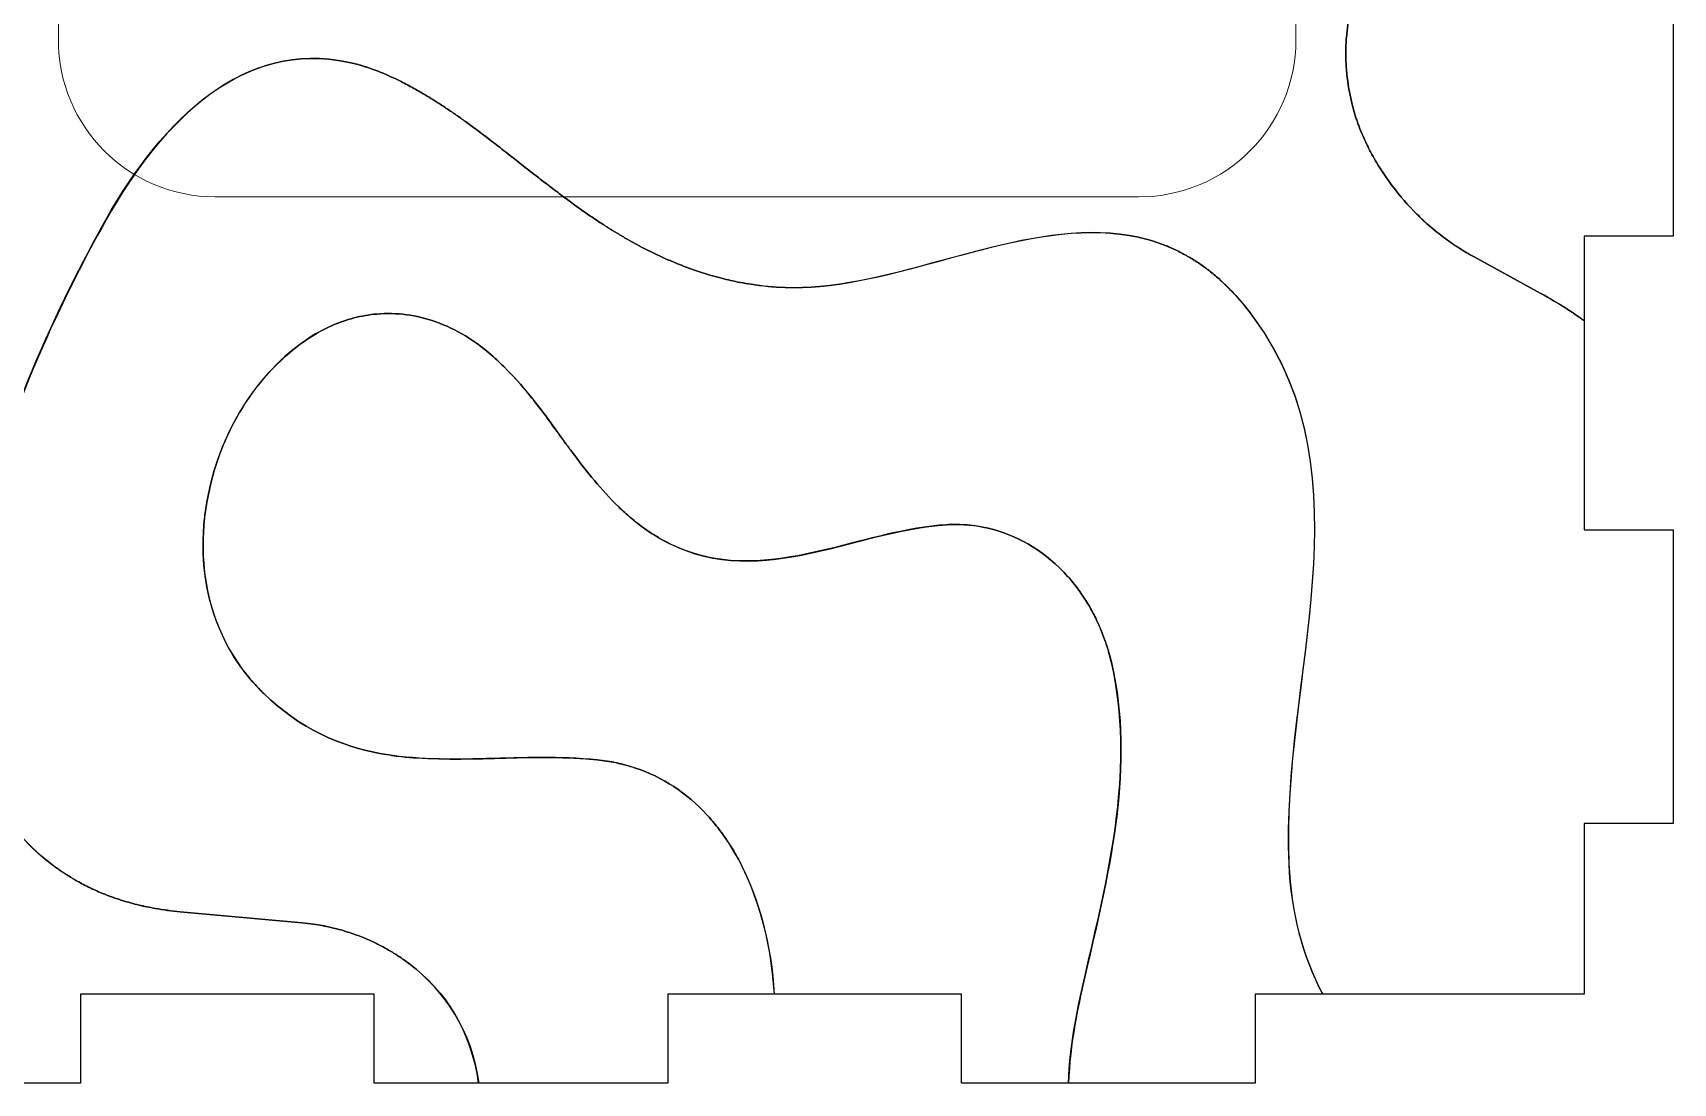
# Model space of a CAD drawing. Header units: millimetres. Extents: x 14 to 1319, y 14 to 743.
# Drawn here: x 1057.3 to 1318.7, y 14.2 to 181.6 of the extents above; entities that cross this region are included whole.
import ezdxf

# ---------------------------------------------------------------- set-up
doc = ezdxf.new("R2010")
doc.units = ezdxf.units.MM
doc.layers.add('Layer 1', color=7, linetype='Continuous')

msp = doc.modelspace()

# ---------------------------------------------------------------- linework, layer by layer
at = {"layer": 'Layer 1', "color": 1, "lineweight": 25, "true_color": 0xff0000}
for p, q in [((1318.69, 195.98), (1318.69, 149.17)), ((1304.52, 149.17), (1304.52, 102.37)), ((1318.69, 149.17), (1304.52, 149.17)), ((1304.52, 102.37), (1318.69, 102.37)), ((1318.69, 102.37), (1318.69, 55.57)), ((1304.52, 55.57), (1304.52, 28.35)), ((1318.69, 55.57), (1304.52, 55.57)), ((1064.89, 28.35), (1064.89, 14.17)), ((1111.69, 28.35), (1064.89, 28.35)), ((1111.69, 14.17), (1111.69, 28.35)), ((1158.49, 28.35), (1158.49, 14.17)), ((1205.29, 28.35), (1158.49, 28.35)), ((1205.29, 14.17), (1205.29, 28.35)), ((1252.09, 28.35), (1252.09, 14.17)), ((1304.52, 28.35), (1252.09, 28.35)), ((1064.89, 14.17), (1018.09, 14.17)), ((1158.49, 14.17), (1111.69, 14.17)), ((1252.09, 14.17), (1205.29, 14.17))]:
    msp.add_line(p, q, dxfattribs=at)
at = {"layer": 'Layer 1', "color": 250, "lineweight": 9, "true_color": 0x231f20}
for points in [[(1061.35, 180.44), (1061.35, 180.44), (1061.35, 351.92), (1061.35, 351.92)], [(1258.56, 351.92), (1258.56, 351.92), (1258.56, 180.44), (1258.56, 180.44)], [(1086.35, 155.44), (1072.54, 155.44), (1061.35, 166.64), (1061.35, 180.44)], [(1258.56, 180.44), (1258.56, 166.64), (1247.37, 155.44), (1233.56, 155.44)], [(1233.56, 155.44), (1233.56, 155.44), (1086.35, 155.44), (1086.35, 155.44)]]:
    msp.add_open_spline(points, degree=3, dxfattribs=at)
at = {"layer": 'Layer 1'}
for points in [[(1318.66, 195.98), (1318.66, 195.98), (1318.66, 149.17), (1318.66, 149.17)], [(1266.52, 178.29), (1266.52, 178.29), (1266.52, 178.32), (1266.52, 178.32)], [(1266.52, 178.32), (1266.52, 178.32), (1266.52, 178.29), (1266.52, 178.29)], [(1112.93, 175.2), (1112.99, 175.18), (1113.05, 175.15), (1113.11, 175.13)], [(1113.11, 175.13), (1113.05, 175.15), (1112.99, 175.18), (1112.93, 175.2)], [(1115.33, 174.12), (1115.61, 173.98), (1115.9, 173.84), (1116.18, 173.69)], [(1116.18, 173.69), (1115.9, 173.84), (1115.61, 173.98), (1115.33, 174.12)], [(1116.18, 173.69), (1116.54, 173.51), (1116.91, 173.32), (1117.27, 173.13)], [(1117.27, 173.13), (1116.91, 173.32), (1116.54, 173.51), (1116.18, 173.69)], [(1117.27, 173.13), (1117.6, 172.95), (1117.93, 172.78), (1118.25, 172.59)], [(1118.25, 172.59), (1117.93, 172.78), (1117.6, 172.95), (1117.27, 173.13)], [(1118.25, 172.59), (1118.55, 172.42), (1118.86, 172.25), (1119.17, 172.06)], [(1119.17, 172.06), (1118.86, 172.25), (1118.55, 172.42), (1118.25, 172.59)], [(1119.17, 172.06), (1119.59, 171.82), (1120, 171.57), (1120.42, 171.32)], [(1120.42, 171.32), (1120, 171.57), (1119.59, 171.82), (1119.17, 172.06)], [(1120.42, 171.32), (1120.83, 171.07), (1121.24, 170.81), (1121.65, 170.55)], [(1121.65, 170.55), (1121.24, 170.81), (1120.83, 171.07), (1120.42, 171.32)], [(1121.65, 170.55), (1122.15, 170.24), (1122.64, 169.92), (1123.12, 169.59)], [(1123.12, 169.59), (1122.64, 169.92), (1122.15, 170.24), (1121.65, 170.55)], [(1126.03, 167.58), (1126.6, 167.18), (1127.15, 166.77), (1127.71, 166.35)], [(1127.71, 166.35), (1127.15, 166.77), (1126.6, 167.18), (1126.03, 167.58)], [(1268.38, 167.33), (1268.29, 167.57), (1268.21, 167.81), (1268.14, 168.05)], [(1268.14, 168.05), (1268.21, 167.81), (1268.29, 167.57), (1268.38, 167.33)], [(1130.6, 164.16), (1130.22, 164.46), (1129.84, 164.75), (1129.46, 165.04)], [(1139.22, 157.44), (1139.41, 157.29), (1139.59, 157.15), (1139.78, 157.01)], [(1139.78, 157.01), (1139.59, 157.15), (1139.41, 157.29), (1139.22, 157.44)], [(1139.78, 157.01), (1140.18, 156.7), (1140.58, 156.4), (1140.98, 156.11)], [(1140.98, 156.11), (1140.58, 156.4), (1140.18, 156.7), (1139.78, 157.01)], [(1140.98, 156.11), (1141.56, 155.66), (1142.15, 155.22), (1142.75, 154.79)], [(1142.75, 154.79), (1142.15, 155.22), (1141.56, 155.66), (1140.98, 156.11)], [(1142.75, 154.79), (1143.34, 154.35), (1143.95, 153.92), (1144.55, 153.49)], [(1144.55, 153.49), (1143.95, 153.92), (1143.34, 154.35), (1142.75, 154.79)], [(1148.19, 151.02), (1148.43, 150.86), (1148.68, 150.7), (1148.92, 150.55)], [(1148.92, 150.55), (1148.68, 150.7), (1148.43, 150.86), (1148.19, 151.02)], [(1148.92, 150.55), (1148.94, 150.54), (1148.95, 150.53), (1148.97, 150.52)], [(1148.97, 150.52), (1148.95, 150.53), (1148.94, 150.54), (1148.92, 150.55)], [(1281.04, 149.81), (1281.04, 149.81), (1279.93, 150.74), (1279.93, 150.74)], [(1279.93, 150.74), (1279.93, 150.74), (1281.04, 149.81), (1281.04, 149.81)], [(1304.52, 149.17), (1304.52, 149.17), (1304.52, 135.69), (1304.52, 135.69)], [(1318.66, 149.17), (1318.66, 149.17), (1304.52, 149.17), (1304.52, 149.17)], [(1238.88, 147.21), (1239.16, 147.09), (1239.43, 146.96), (1239.7, 146.83)], [(1239.7, 146.83), (1239.43, 146.96), (1239.16, 147.09), (1238.88, 147.21)], [(1160.03, 144.77), (1160.44, 144.61), (1160.85, 144.45), (1161.26, 144.29)], [(1161.26, 144.29), (1160.85, 144.45), (1160.44, 144.61), (1160.03, 144.77)], [(1161.26, 144.29), (1161.65, 144.15), (1162.03, 144), (1162.42, 143.87)], [(1161.64, 144.14), (1161.51, 144.19), (1161.39, 144.23), (1161.26, 144.29)], [(1162.42, 143.87), (1162.16, 143.95), (1161.9, 144.05), (1161.64, 144.14)], [(1242.04, 145.54), (1242.31, 145.38), (1242.57, 145.21), (1242.83, 145.03)], [(1242.83, 145.03), (1242.57, 145.22), (1242.31, 145.38), (1242.04, 145.54)], [(1242.83, 145.03), (1243.1, 144.86), (1243.36, 144.68), (1243.62, 144.5)], [(1297.02, 140.36), (1297.02, 140.36), (1286.96, 145.87), (1286.96, 145.87)], [(1286.96, 145.86), (1286.96, 145.86), (1297.02, 140.36), (1297.02, 140.36)], [(1168.13, 142.19), (1168.24, 142.17), (1168.35, 142.14), (1168.46, 142.12)], [(1168.46, 142.12), (1168.35, 142.14), (1168.24, 142.17), (1168.13, 142.19)], [(1245.93, 142.68), (1245.68, 142.91), (1245.42, 143.12), (1245.16, 143.32)], [(1246.69, 142.01), (1246.44, 142.25), (1246.18, 142.48), (1245.93, 142.68)], [(1302.75, 136.93), (1302.47, 137.11), (1302.18, 137.3), (1301.88, 137.5)], [(1301.88, 137.5), (1302.18, 137.3), (1302.47, 137.11), (1302.75, 136.93)], [(1304.01, 136.05), (1303.61, 136.34), (1303.19, 136.63), (1302.75, 136.93)], [(1302.75, 136.93), (1303.19, 136.63), (1303.61, 136.34), (1304.01, 136.05)], [(1304.27, 135.86), (1304.19, 135.93), (1304.1, 135.99), (1304.01, 136.05)], [(1304.01, 136.05), (1304.1, 135.99), (1304.19, 135.93), (1304.27, 135.86)], [(1103.98, 134.47), (1103.97, 134.47), (1103.97, 134.47), (1103.97, 134.47)], [(1105.75, 135.26), (1105.16, 135.03), (1104.57, 134.77), (1103.98, 134.47)], [(1304.52, 135.69), (1304.44, 135.75), (1304.36, 135.81), (1304.27, 135.86)], [(1304.27, 135.86), (1304.36, 135.8), (1304.44, 135.74), (1304.52, 135.68)], [(1304.52, 135.68), (1304.52, 135.68), (1304.52, 102.37), (1304.52, 102.37)], [(1132.32, 128.39), (1132.32, 128.39), (1133.05, 127.66), (1133.05, 127.66)], [(1133.05, 127.66), (1133.05, 127.66), (1132.32, 128.39), (1132.32, 128.39)], [(1133.05, 127.66), (1136.62, 124), (1139.37, 120.05), (1142.24, 116.09)], [(1139.01, 120.52), (1139.01, 120.52), (1139.01, 120.52), (1139.01, 120.53)], [(1142.24, 116.09), (1141.16, 117.57), (1140.1, 119.05), (1139.01, 120.52)], [(1142.24, 116.09), (1142.24, 116.09), (1142.25, 116.09), (1142.25, 116.08)], [(1142.25, 116.08), (1142.25, 116.09), (1142.24, 116.09), (1142.24, 116.09)], [(1142.25, 116.08), (1142.63, 115.56), (1143.02, 115.04), (1143.4, 114.52)], [(1143.4, 114.52), (1143.02, 115.04), (1142.63, 115.56), (1142.25, 116.08)], [(1084.48, 102.22), (1084.49, 102.28), (1084.49, 102.33), (1084.49, 102.38)], [(1084.49, 102.38), (1084.49, 102.33), (1084.49, 102.28), (1084.48, 102.22)], [(1304.52, 102.37), (1304.52, 102.37), (1318.67, 102.37), (1318.67, 102.37)], [(1318.67, 102.37), (1318.67, 102.37), (1318.67, 55.57), (1318.67, 55.57)], [(1157, 101.12), (1157.01, 101.11), (1157.01, 101.11), (1157.01, 101.11)], [(1157.01, 101.11), (1157.01, 101.11), (1157.01, 101.11), (1157, 101.12)], [(1221.62, 95.58), (1221.63, 95.57), (1221.63, 95.57), (1221.63, 95.57)], [(1221.63, 95.57), (1221.63, 95.57), (1221.63, 95.57), (1221.62, 95.58)], [(1221.63, 95.57), (1222.4, 94.76), (1223.12, 93.91), (1223.79, 92.99)], [(1223.79, 92.99), (1223.11, 93.91), (1222.39, 94.76), (1221.63, 95.57)], [(1223.79, 92.99), (1223.79, 92.99), (1223.8, 92.99), (1223.8, 92.98)], [(1223.8, 92.98), (1223.8, 92.99), (1223.79, 92.99), (1223.79, 92.99)], [(1226.79, 88), (1226.79, 88), (1226.8, 87.99), (1226.8, 87.99)], [(1226.8, 87.99), (1226.8, 87.99), (1226.79, 88), (1226.79, 88)], [(1118.3, 66.02), (1118.37, 66.01), (1118.44, 66.01), (1118.51, 66.01)], [(1150.43, 65.2), (1151.07, 65.06), (1151.7, 64.9), (1152.32, 64.72)], [(1166.24, 55.15), (1166.24, 55.16), (1166.23, 55.16), (1166.23, 55.16)], [(1166.23, 55.16), (1166.23, 55.16), (1166.24, 55.16), (1166.24, 55.15)], [(1167.7, 53.17), (1167.24, 53.85), (1166.75, 54.51), (1166.24, 55.15)], [(1166.24, 55.15), (1166.74, 54.51), (1167.23, 53.85), (1167.7, 53.17)], [(1304.52, 55.57), (1304.52, 55.57), (1304.52, 28.35), (1304.52, 28.35)], [(1318.67, 55.57), (1318.67, 55.57), (1304.52, 55.57), (1304.52, 55.57)], [(1168.17, 52.47), (1168.02, 52.71), (1167.86, 52.94), (1167.7, 53.17)], [(1167.7, 53.17), (1167.86, 52.94), (1168.02, 52.71), (1168.17, 52.47)], [(1175.46, 28.35), (1174.93, 37.18), (1172.53, 45.76), (1168.17, 52.47)], [(1062.65, 47.41), (1062.62, 47.42), (1062.59, 47.44), (1062.56, 47.47)], [(1062.56, 47.47), (1062.59, 47.44), (1062.62, 47.42), (1062.65, 47.41)], [(1063.47, 46.9), (1063.19, 47.06), (1062.92, 47.23), (1062.65, 47.41)], [(1062.65, 47.41), (1062.92, 47.23), (1063.19, 47.06), (1063.47, 46.9)], [(1063.97, 46.6), (1063.8, 46.69), (1063.63, 46.79), (1063.47, 46.9)], [(1063.47, 46.9), (1063.63, 46.79), (1063.8, 46.69), (1063.97, 46.6)], [(1066.41, 45.31), (1066.06, 45.48), (1065.71, 45.65), (1065.37, 45.83)], [(1065.37, 45.83), (1065.71, 45.65), (1066.06, 45.48), (1066.41, 45.31)], [(1067.21, 44.94), (1066.94, 45.06), (1066.67, 45.18), (1066.41, 45.31)], [(1066.41, 45.31), (1066.67, 45.18), (1066.94, 45.06), (1067.21, 44.94)], [(1067.49, 44.81), (1067.4, 44.84), (1067.3, 44.89), (1067.21, 44.94)], [(1067.21, 44.94), (1067.3, 44.89), (1067.4, 44.84), (1067.49, 44.81)], [(1070.36, 43.68), (1070.36, 43.68), (1070.35, 43.68), (1070.35, 43.68)], [(1070.35, 43.68), (1070.35, 43.68), (1070.36, 43.68), (1070.36, 43.68)], [(1071.1, 43.43), (1070.85, 43.51), (1070.6, 43.6), (1070.36, 43.68)], [(1070.36, 43.68), (1070.6, 43.6), (1070.85, 43.51), (1071.1, 43.43)], [(1071.53, 43.29), (1071.38, 43.34), (1071.24, 43.38), (1071.1, 43.43)], [(1071.1, 43.43), (1071.24, 43.38), (1071.38, 43.34), (1071.53, 43.29)], [(1076.77, 42.03), (1076.33, 42.11), (1075.89, 42.19), (1075.45, 42.28)], [(1080.73, 41.51), (1079.4, 41.63), (1078.08, 41.8), (1076.77, 42.03)], [(1076.77, 42.03), (1078.08, 41.79), (1079.42, 41.61), (1080.77, 41.49)], [(1100.17, 39.75), (1100.17, 39.75), (1080.73, 41.51), (1080.73, 41.51)], [(1080.77, 41.49), (1080.77, 41.49), (1100.21, 39.73), (1100.21, 39.73)], [(1102.03, 39.52), (1101.41, 39.62), (1100.79, 39.69), (1100.17, 39.75)], [(1100.21, 39.73), (1100.82, 39.67), (1101.43, 39.6), (1102.03, 39.52)], [(1103.4, 39.29), (1102.95, 39.39), (1102.49, 39.46), (1102.03, 39.52)], [(1104.76, 39.01), (1104.31, 39.12), (1103.86, 39.22), (1103.4, 39.29)], [(1108.62, 37.88), (1108.23, 38.02), (1107.84, 38.16), (1107.45, 38.27)], [(1110.68, 37.06), (1110, 37.36), (1109.31, 37.63), (1108.62, 37.88)], [(1111.62, 36.63), (1111.31, 36.79), (1110.99, 36.93), (1110.68, 37.06)], [(1110.68, 37.06), (1110.99, 36.92), (1111.31, 36.78), (1111.62, 36.63)], [(1112.06, 36.42), (1111.91, 36.5), (1111.77, 36.56), (1111.62, 36.63)], [(1111.62, 36.63), (1111.77, 36.56), (1111.91, 36.5), (1112.06, 36.42)], [(1112.4, 36.25), (1112.29, 36.31), (1112.17, 36.37), (1112.06, 36.42)], [(1112.06, 36.42), (1112.17, 36.37), (1112.29, 36.31), (1112.4, 36.25)], [(1112.82, 36.03), (1112.68, 36.11), (1112.54, 36.18), (1112.4, 36.25)], [(1112.4, 36.25), (1112.54, 36.18), (1112.68, 36.11), (1112.82, 36.03)], [(1112.95, 35.96), (1112.91, 35.99), (1112.86, 36.01), (1112.82, 36.03)], [(1112.82, 36.03), (1112.86, 36.01), (1112.91, 35.99), (1112.95, 35.96)], [(1113.56, 35.63), (1113.36, 35.75), (1113.16, 35.86), (1112.95, 35.96)], [(1112.95, 35.96), (1113.16, 35.86), (1113.36, 35.75), (1113.56, 35.63)], [(1115.18, 34.66), (1114.65, 35.01), (1114.11, 35.33), (1113.56, 35.63)], [(1113.56, 35.63), (1114.11, 35.33), (1114.65, 35.01), (1115.18, 34.66)], [(1225.31, 32.79), (1223.82, 26.48), (1222.56, 20.38), (1222.33, 14.18)], [(1064.89, 28.35), (1064.89, 28.35), (1064.89, 14.17), (1064.89, 14.17)], [(1111.69, 28.35), (1111.69, 28.35), (1064.89, 28.35), (1064.89, 28.35)], [(1111.69, 14.17), (1111.69, 14.17), (1111.69, 28.35), (1111.69, 28.35)], [(1158.49, 28.35), (1158.49, 28.35), (1158.49, 14.19), (1158.49, 14.19)], [(1175.44, 28.35), (1175.44, 28.35), (1158.49, 28.35), (1158.49, 28.35)], [(1205.29, 28.35), (1205.29, 28.35), (1175.46, 28.35), (1175.46, 28.35)], [(1205.29, 14.18), (1205.29, 14.18), (1205.29, 28.35), (1205.29, 28.35)], [(1252.09, 28.35), (1252.09, 28.35), (1252.09, 14.18), (1252.09, 14.18)], [(1262.83, 28.35), (1262.83, 28.35), (1252.09, 28.35), (1252.09, 28.35)], [(1304.52, 28.35), (1304.52, 28.35), (1262.87, 28.35), (1262.87, 28.35)], [(1064.89, 14.17), (1064.89, 14.17), (1018.09, 14.17), (1018.09, 14.17)], [(1128.35, 14.17), (1128.35, 14.17), (1111.69, 14.17), (1111.69, 14.17)], [(1158.49, 14.19), (1158.49, 14.19), (1128.31, 14.19), (1128.31, 14.19)], [(1128.35, 14.19), (1128.35, 14.18), (1128.35, 14.18), (1128.35, 14.17)], [(1222.32, 14.18), (1222.32, 14.18), (1205.29, 14.18), (1205.29, 14.18)], [(1252.09, 14.18), (1252.09, 14.18), (1222.31, 14.18), (1222.31, 14.18)], [(1222.33, 14.17), (1222.33, 14.17), (1222.32, 14.18), (1222.32, 14.18)], [(1222.33, 14.18), (1222.33, 14.18), (1222.33, 14.17), (1222.33, 14.17)]]:
    msp.add_open_spline(points, degree=3, dxfattribs=at)
for points, knots in [([(1266.52, 178.32), (1266.52, 179.18), (1266.55, 180.04), (1266.62, 180.9), (1266.72, 182.19), (1266.89, 183.48), (1267.14, 184.76), (1267.55, 186.88), (1268.17, 188.97), (1268.99, 190.99)], [26, 26, 26, 26, 27, 27, 27, 28, 28, 28, 29, 29, 29, 29]), ([(1268.99, 190.99), (1268.18, 188.97), (1267.56, 186.88), (1267.14, 184.76), (1266.89, 183.48), (1266.72, 182.19), (1266.62, 180.9), (1266.55, 180.04), (1266.52, 179.18), (1266.52, 178.32)], [204, 204, 204, 204, 205, 205, 205, 206, 206, 206, 207, 207, 207, 207]), ([(1062.56, 47.47), (1061.98, 47.83), (1061.41, 48.22), (1060.85, 48.63), (1030.4, 70.85), (1054.3, 125.85), (1068.91, 151.78), (1078.09, 168.08), (1091.04, 180.45), (1107.48, 176.91), (1108.11, 176.78), (1108.74, 176.62), (1109.38, 176.44), (1109.57, 176.39), (1109.76, 176.33), (1109.95, 176.27)], [111, 111, 111, 111, 112, 112, 112, 113, 113, 113, 114, 114, 114, 115, 115, 115, 116, 116, 116, 116]), ([(1109.95, 176.27), (1109.76, 176.33), (1109.57, 176.39), (1109.38, 176.44), (1108.74, 176.62), (1108.11, 176.78), (1107.48, 176.91), (1091.06, 180.4), (1078.12, 168.04), (1068.95, 151.76), (1054.35, 125.82), (1030.44, 70.82), (1060.9, 48.61), (1061.45, 48.21), (1062, 47.83), (1062.56, 47.47)], [66, 66, 66, 66, 67, 67, 67, 68, 68, 68, 69, 69, 69, 70, 70, 70, 71, 71, 71, 71]), ([(1268.14, 168.05), (1267.32, 170.58), (1266.81, 173.18), (1266.62, 175.8), (1266.55, 176.63), (1266.52, 177.46), (1266.52, 178.29)], [23, 23, 23, 23, 24, 24, 24, 25, 25, 25, 25]), ([(1266.52, 178.29), (1266.52, 177.46), (1266.55, 176.63), (1266.62, 175.8), (1266.81, 173.18), (1267.32, 170.58), (1268.14, 168.05)], [208, 208, 208, 208, 209, 209, 209, 210, 210, 210, 210]), ([(1109.95, 176.27), (1110.14, 176.21), (1110.34, 176.15), (1110.53, 176.09), (1110.9, 175.97), (1111.28, 175.84), (1111.66, 175.7), (1112.08, 175.55), (1112.5, 175.38), (1112.93, 175.2)], [116, 116, 116, 116, 117, 117, 117, 118, 118, 118, 119, 119, 119, 119]), ([(1112.93, 175.2), (1112.5, 175.38), (1112.08, 175.55), (1111.66, 175.7), (1111.28, 175.84), (1110.9, 175.97), (1110.53, 176.09), (1110.34, 176.15), (1110.14, 176.21), (1109.95, 176.27)], [63, 63, 63, 63, 64, 64, 64, 65, 65, 65, 66, 66, 66, 66]), ([(1113.11, 175.13), (1113.42, 175), (1113.72, 174.87), (1114.03, 174.73), (1114.47, 174.53), (1114.9, 174.33), (1115.33, 174.12)], [120, 120, 120, 120, 121, 121, 121, 122, 122, 122, 122]), ([(1115.33, 174.12), (1114.9, 174.33), (1114.47, 174.53), (1114.03, 174.73), (1113.72, 174.87), (1113.42, 175), (1113.11, 175.13)], [60, 60, 60, 60, 61, 61, 61, 62, 62, 62, 62]), ([(1123.12, 169.59), (1123.61, 169.27), (1124.1, 168.94), (1124.58, 168.6), (1125.06, 168.27), (1125.55, 167.93), (1126.03, 167.58)], [129, 129, 129, 129, 130, 130, 130, 131, 131, 131, 131]), ([(1126.03, 167.58), (1125.55, 167.93), (1125.06, 168.27), (1124.58, 168.6), (1124.1, 168.94), (1123.61, 169.27), (1123.12, 169.59)], [51, 51, 51, 51, 52, 52, 52, 53, 53, 53, 53]), ([(1270.26, 162.99), (1270.12, 163.25), (1269.99, 163.52), (1269.86, 163.79), (1269.4, 164.72), (1269, 165.66), (1268.64, 166.62), (1268.55, 166.85), (1268.46, 167.09), (1268.38, 167.33)], [19, 19, 19, 19, 20, 20, 20, 21, 21, 21, 22, 22, 22, 22]), ([(1268.38, 167.33), (1268.46, 167.09), (1268.55, 166.85), (1268.64, 166.62), (1269, 165.66), (1269.4, 164.72), (1269.86, 163.79), (1269.99, 163.52), (1270.12, 163.25), (1270.26, 162.99)], [211, 211, 211, 211, 212, 212, 212, 213, 213, 213, 214, 214, 214, 214]), ([(1127.71, 166.35), (1127.75, 166.32), (1127.8, 166.29), (1127.84, 166.26), (1128.77, 165.56), (1129.68, 164.87), (1130.6, 164.16), (1131.36, 163.58), (1132.12, 162.99), (1132.88, 162.39), (1134.41, 161.19), (1135.94, 159.98), (1137.48, 158.79), (1138.06, 158.33), (1138.64, 157.88), (1139.22, 157.44)], [132, 132, 132, 132, 133, 133, 133, 134, 134, 134, 135, 135, 135, 136, 136, 136, 137, 137, 137, 137]), ([(1129.46, 165.04), (1128.92, 165.44), (1128.38, 165.85), (1127.84, 166.26), (1127.8, 166.29), (1127.75, 166.32), (1127.71, 166.35)], [48, 48, 48, 48, 49, 49, 49, 50, 50, 50, 50]), ([(1139.22, 157.44), (1138.64, 157.88), (1138.06, 158.33), (1137.48, 158.79), (1135.94, 159.98), (1134.41, 161.19), (1132.88, 162.39), (1132.12, 162.99), (1131.36, 163.59), (1130.6, 164.16)], [44, 44, 44, 44, 45, 45, 45, 46, 46, 46, 47, 47, 47, 47]), ([(1279.93, 150.74), (1279.21, 151.37), (1278.5, 152.02), (1277.82, 152.7), (1276.45, 154.07), (1275.16, 155.54), (1273.97, 157.12), (1273.38, 157.92), (1272.8, 158.73), (1272.25, 159.58), (1271.7, 160.43), (1271.18, 161.3), (1270.68, 162.2), (1270.53, 162.46), (1270.39, 162.73), (1270.26, 162.99)], [14, 14, 14, 14, 15, 15, 15, 16, 16, 16, 17, 17, 17, 18, 18, 18, 19, 19, 19, 19]), ([(1270.26, 162.99), (1270.39, 162.73), (1270.53, 162.46), (1270.68, 162.2), (1271.18, 161.3), (1271.7, 160.43), (1272.25, 159.58), (1272.8, 158.73), (1273.37, 157.91), (1273.97, 157.12), (1275.16, 155.54), (1276.45, 154.07), (1277.82, 152.7), (1278.5, 152.01), (1279.2, 151.36), (1279.93, 150.74)], [214, 214, 214, 214, 215, 215, 215, 216, 216, 216, 217, 217, 217, 218, 218, 218, 219, 219, 219, 219]), ([(1144.55, 153.49), (1145.15, 153.06), (1145.75, 152.64), (1146.36, 152.23), (1146.96, 151.82), (1147.57, 151.41), (1148.19, 151.02)], [141, 141, 141, 141, 142, 142, 142, 143, 143, 143, 143]), ([(1148.19, 151.02), (1147.57, 151.41), (1146.96, 151.82), (1146.36, 152.23), (1145.75, 152.64), (1145.15, 153.06), (1144.55, 153.49)], [38, 38, 38, 38, 39, 39, 39, 40, 40, 40, 40]), ([(1168.46, 142.12), (1168.98, 142), (1169.51, 141.89), (1170.03, 141.79), (1170.6, 141.68), (1171.16, 141.59), (1171.73, 141.5), (1175.33, 140.95), (1178.98, 140.82), (1182.68, 141.16), (1199.39, 142.71), (1217.57, 152.54), (1233.48, 148.99), (1233.91, 148.9), (1234.34, 148.79), (1234.76, 148.68), (1235.77, 148.41), (1236.77, 148.09), (1237.75, 147.69), (1237.97, 147.6), (1238.19, 147.51), (1238.4, 147.42), (1238.56, 147.35), (1238.72, 147.28), (1238.88, 147.21)], [155, 155, 155, 155, 156, 156, 156, 157, 157, 157, 158, 158, 158, 159, 159, 159, 160, 160, 160, 161, 161, 161, 162, 162, 162, 163, 163, 163, 163]), ([(1238.88, 147.21), (1238.72, 147.28), (1238.56, 147.35), (1238.4, 147.42), (1238.19, 147.51), (1237.97, 147.6), (1237.75, 147.69), (1236.77, 148.09), (1235.77, 148.41), (1234.76, 148.68), (1234.34, 148.79), (1233.91, 148.9), (1233.48, 148.99), (1217.57, 152.5), (1199.41, 142.69), (1182.72, 141.14), (1179, 140.79), (1175.34, 140.93), (1171.73, 141.5), (1171.16, 141.59), (1170.6, 141.68), (1170.03, 141.79), (1169.51, 141.89), (1168.98, 142), (1168.46, 142.12)], [17, 17, 17, 17, 18, 18, 18, 19, 19, 19, 20, 20, 20, 21, 21, 21, 22, 22, 22, 23, 23, 23, 24, 24, 24, 25, 25, 25, 25]), ([(1148.97, 150.52), (1149.44, 150.22), (1149.91, 149.93), (1150.39, 149.64), (1150.92, 149.32), (1151.46, 149), (1152, 148.69), (1154.01, 147.54), (1156.05, 146.5), (1158.12, 145.58), (1158.76, 145.3), (1159.39, 145.03), (1160.03, 144.77)], [145, 145, 145, 145, 146, 146, 146, 147, 147, 147, 148, 148, 148, 149, 149, 149, 149]), ([(1160.03, 144.77), (1159.39, 145.03), (1158.76, 145.3), (1158.12, 145.58), (1156.05, 146.5), (1154.01, 147.54), (1152, 148.69), (1151.46, 149), (1150.92, 149.32), (1150.39, 149.64), (1149.91, 149.93), (1149.44, 150.22), (1148.97, 150.52)], [32, 32, 32, 32, 33, 33, 33, 34, 34, 34, 35, 35, 35, 36, 36, 36, 36]), ([(1286.96, 145.87), (1286.54, 146.1), (1286.13, 146.33), (1285.72, 146.57), (1284.9, 147.06), (1284.1, 147.57), (1283.32, 148.11), (1282.54, 148.65), (1281.78, 149.22), (1281.04, 149.81)], [10, 10, 10, 10, 11, 11, 11, 12, 12, 12, 13, 13, 13, 13]), ([(1281.04, 149.81), (1281.78, 149.22), (1282.54, 148.65), (1283.32, 148.11), (1284.1, 147.57), (1284.9, 147.06), (1285.72, 146.57), (1286.13, 146.32), (1286.54, 146.09), (1286.96, 145.86)], [220, 220, 220, 220, 221, 221, 221, 222, 222, 222, 223, 223, 223, 223]), ([(1239.7, 146.83), (1240.22, 146.57), (1240.74, 146.3), (1241.25, 146.01), (1241.52, 145.86), (1241.78, 145.7), (1242.04, 145.54)], [164, 164, 164, 164, 165, 165, 165, 166, 166, 166, 166]), ([(1242.04, 145.54), (1241.78, 145.7), (1241.52, 145.86), (1241.25, 146.01), (1240.74, 146.3), (1240.22, 146.57), (1239.7, 146.83)], [14, 14, 14, 14, 15, 15, 15, 16, 16, 16, 16]), ([(1162.42, 143.87), (1163.27, 143.57), (1164.13, 143.29), (1164.99, 143.03), (1165.54, 142.86), (1166.1, 142.7), (1166.66, 142.56), (1167.15, 142.43), (1167.64, 142.31), (1168.13, 142.19)], [151, 151, 151, 151, 152, 152, 152, 153, 153, 153, 154, 154, 154, 154]), ([(1168.13, 142.19), (1167.64, 142.31), (1167.15, 142.43), (1166.66, 142.56), (1166.1, 142.7), (1165.54, 142.86), (1164.99, 143.03), (1164.13, 143.29), (1163.27, 143.57), (1162.42, 143.87)], [26, 26, 26, 26, 27, 27, 27, 28, 28, 28, 29, 29, 29, 29]), ([(1245.16, 143.32), (1244.65, 143.74), (1244.14, 144.13), (1243.62, 144.5), (1243.36, 144.69), (1243.1, 144.87), (1242.83, 145.03)], [11, 11, 11, 11, 12, 12, 12, 13, 13, 13, 13]), ([(1243.62, 144.5), (1244.14, 144.13), (1244.65, 143.74), (1245.16, 143.32), (1245.42, 143.11), (1245.68, 142.9), (1245.93, 142.68)], [168, 168, 168, 168, 169, 169, 169, 170, 170, 170, 170]), ([(1245.93, 142.68), (1246.18, 142.46), (1246.44, 142.24), (1246.69, 142.01), (1248.45, 140.39), (1250.17, 138.47), (1251.82, 136.2), (1270.6, 110.53), (1256.1, 78.68), (1257.44, 49.16), (1257.78, 41.5), (1259.6, 34.43), (1262.83, 28.35)], [170, 170, 170, 170, 171, 171, 171, 172, 172, 172, 173, 173, 173, 174, 174, 174, 174]), ([(1262.87, 28.35), (1259.64, 34.42), (1257.82, 41.49), (1257.48, 49.14), (1256.15, 78.65), (1270.65, 110.51), (1251.87, 136.18), (1250.41, 138.18), (1248.9, 139.92), (1247.35, 141.39), (1247.13, 141.6), (1246.91, 141.81), (1246.69, 142.01)], [5, 5, 5, 5, 6, 6, 6, 7, 7, 7, 8, 8, 8, 9, 9, 9, 9]), ([(1301.88, 137.5), (1301.61, 137.67), (1301.32, 137.85), (1301.03, 138.03), (1299.85, 138.77), (1298.53, 139.53), (1297.02, 140.36)], [7, 7, 7, 7, 8, 8, 8, 9, 9, 9, 9]), ([(1297.02, 140.36), (1298.53, 139.53), (1299.85, 138.77), (1301.03, 138.03), (1301.32, 137.85), (1301.61, 137.67), (1301.88, 137.5)], [224, 224, 224, 224, 225, 225, 225, 226, 226, 226, 226]), ([(1084.49, 102.38), (1084.54, 103.15), (1084.61, 103.92), (1084.71, 104.69), (1086.11, 115.86), (1091.62, 125.65), (1099.68, 131.79), (1101.91, 133.49), (1104.25, 134.75), (1106.65, 135.59), (1107.24, 135.79), (1107.84, 135.98), (1108.44, 136.14)], [18, 18, 18, 18, 19, 19, 19, 20, 20, 20, 21, 21, 21, 22, 22, 22, 22]), ([(1108.44, 136.14), (1107.84, 135.98), (1107.24, 135.79), (1106.65, 135.59), (1106.35, 135.49), (1106.05, 135.37), (1105.75, 135.26)], [43, 43, 43, 43, 44, 44, 44, 45, 45, 45, 45]), ([(1108.44, 136.14), (1109.05, 136.29), (1109.66, 136.42), (1110.28, 136.53), (1110.89, 136.63), (1111.49, 136.71), (1112.1, 136.76), (1115.25, 137.03), (1118.42, 136.61), (1121.49, 135.52), (1123.1, 134.95), (1124.68, 134.2), (1126.21, 133.27), (1127.52, 132.48), (1128.79, 131.56), (1130.02, 130.51), (1130.83, 129.82), (1131.59, 129.11), (1132.32, 128.39)], [22, 22, 22, 22, 23, 23, 23, 24, 24, 24, 25, 25, 25, 26, 26, 26, 27, 27, 27, 28, 28, 28, 28]), ([(1132.32, 128.39), (1131.59, 129.11), (1130.83, 129.82), (1130.02, 130.51), (1128.79, 131.56), (1127.52, 132.48), (1126.21, 133.27), (1124.68, 134.2), (1123.1, 134.95), (1121.49, 135.52), (1118.42, 136.61), (1115.25, 137.03), (1112.1, 136.76), (1111.49, 136.71), (1110.89, 136.63), (1110.28, 136.53), (1109.66, 136.42), (1109.05, 136.29), (1108.44, 136.14)], [37, 37, 37, 37, 38, 38, 38, 39, 39, 39, 40, 40, 40, 41, 41, 41, 42, 42, 42, 43, 43, 43, 43]), ([(1103.97, 134.47), (1102.5, 133.75), (1101.06, 132.86), (1099.66, 131.8), (1091.59, 125.66), (1086.08, 115.86), (1084.7, 104.7), (1084.6, 103.92), (1084.53, 103.14), (1084.49, 102.38)], [47, 47, 47, 47, 48, 48, 48, 49, 49, 49, 50, 50, 50, 50]), ([(1139.01, 120.53), (1138.28, 121.5), (1137.54, 122.48), (1136.77, 123.43), (1135.61, 124.87), (1134.39, 126.29), (1133.05, 127.66)], [34, 34, 34, 34, 35, 35, 35, 36, 36, 36, 36]), ([(1143.4, 114.52), (1145.55, 111.62), (1147.84, 108.75), (1150.66, 106.02), (1151.3, 105.4), (1151.93, 104.83), (1152.56, 104.29), (1154.04, 103.04), (1155.52, 101.98), (1157, 101.12)], [32, 32, 32, 32, 33, 33, 33, 34, 34, 34, 35, 35, 35, 35]), ([(1157, 101.12), (1156.26, 101.55), (1155.52, 102.03), (1154.78, 102.56), (1154.04, 103.09), (1153.3, 103.67), (1152.56, 104.29), (1151.93, 104.83), (1151.3, 105.4), (1150.66, 106.02), (1147.84, 108.75), (1145.55, 111.62), (1143.4, 114.52)], [26, 26, 26, 26, 27, 27, 27, 28, 28, 28, 29, 29, 29, 30, 30, 30, 30]), ([(1094.09, 76.27), (1093.9, 76.46), (1093.7, 76.65), (1093.51, 76.84), (1087.15, 83.33), (1083.89, 92.33), (1084.48, 102.22)], [15, 15, 15, 15, 16, 16, 16, 17, 17, 17, 17]), ([(1084.48, 102.22), (1084.4, 100.89), (1084.39, 99.57), (1084.45, 98.27), (1084.75, 91.05), (1087.19, 84.45), (1091.43, 79.18), (1092.08, 78.37), (1092.78, 77.59), (1093.51, 76.84), (1093.7, 76.65), (1093.9, 76.46), (1094.09, 76.27)], [51, 51, 51, 51, 52, 52, 52, 53, 53, 53, 54, 54, 54, 55, 55, 55, 55]), ([(1157.01, 101.11), (1172.36, 92.08), (1187.73, 102.22), (1202.9, 103.17), (1204.87, 103.29), (1206.81, 103.17), (1208.68, 102.81), (1213.23, 101.93), (1217.4, 99.69), (1220.84, 96.36), (1221.1, 96.11), (1221.36, 95.85), (1221.62, 95.58)], [36, 36, 36, 36, 37, 37, 37, 38, 38, 38, 39, 39, 39, 40, 40, 40, 40]), ([(1205.32, 103.19), (1204.52, 103.24), (1203.7, 103.23), (1202.88, 103.18), (1190.31, 102.4), (1177.59, 95.29), (1164.86, 98.03), (1164, 98.22), (1163.13, 98.45), (1162.26, 98.73), (1160.51, 99.3), (1158.76, 100.08), (1157.01, 101.11)], [21, 21, 21, 21, 22, 22, 22, 23, 23, 23, 24, 24, 24, 25, 25, 25, 25]), ([(1221.62, 95.58), (1221.36, 95.85), (1221.1, 96.11), (1220.84, 96.36), (1217.4, 99.69), (1213.23, 101.93), (1208.68, 102.81), (1208.27, 102.89), (1207.86, 102.96), (1207.45, 103.01), (1206.9, 103.08), (1206.34, 103.14), (1205.77, 103.17), (1205.62, 103.18), (1205.47, 103.19), (1205.32, 103.19)], [16, 16, 16, 16, 17, 17, 17, 18, 18, 18, 19, 19, 19, 20, 20, 20, 21, 21, 21, 21]), ([(1223.8, 92.98), (1224.25, 92.38), (1224.69, 91.75), (1225.09, 91.1), (1225.3, 90.77), (1225.5, 90.43), (1225.7, 90.09), (1226.09, 89.41), (1226.45, 88.72), (1226.79, 88)], [43, 43, 43, 43, 44, 44, 44, 45, 45, 45, 46, 46, 46, 46]), ([(1226.79, 88), (1226.45, 88.72), (1226.09, 89.41), (1225.7, 90.09), (1225.5, 90.43), (1225.3, 90.77), (1225.09, 91.1), (1224.69, 91.75), (1224.25, 92.38), (1223.8, 92.98)], [10, 10, 10, 10, 11, 11, 11, 12, 12, 12, 13, 13, 13, 13]), ([(1226.8, 87.99), (1227.83, 85.83), (1228.65, 83.49), (1229.23, 80.99), (1232.9, 65.03), (1228.93, 48.22), (1225.31, 32.79)], [47, 47, 47, 47, 48, 48, 48, 49, 49, 49, 49]), ([(1228.17, 84.63), (1227.98, 85.21), (1227.76, 85.78), (1227.53, 86.34), (1227.3, 86.9), (1227.06, 87.45), (1226.8, 87.99)], [7, 7, 7, 7, 8, 8, 8, 9, 9, 9, 9]), ([(1222.31, 14.18), (1222.54, 20.38), (1223.8, 26.49), (1225.29, 32.8), (1228.92, 48.22), (1232.89, 65.04), (1229.21, 81), (1229, 81.94), (1228.75, 82.85), (1228.47, 83.74), (1228.38, 84.04), (1228.28, 84.34), (1228.17, 84.63)], [3, 3, 3, 3, 4, 4, 4, 5, 5, 5, 6, 6, 6, 7, 7, 7, 7]), ([(1166.23, 55.16), (1165.73, 55.8), (1165.2, 56.42), (1164.65, 57.01), (1161.52, 60.38), (1157.7, 62.97), (1153.18, 64.45), (1151.32, 65.06), (1149.33, 65.49), (1147.23, 65.7), (1135.28, 66.91), (1123.58, 64.68), (1112.57, 66.74), (1106.14, 67.94), (1099.95, 70.61), (1094.09, 76.27)], [10, 10, 10, 10, 11, 11, 11, 12, 12, 12, 13, 13, 13, 14, 14, 14, 15, 15, 15, 15]), ([(1094.09, 76.27), (1099.95, 70.61), (1106.14, 67.94), (1112.57, 66.74), (1113.59, 66.55), (1114.61, 66.4), (1115.64, 66.27), (1116.52, 66.17), (1117.41, 66.08), (1118.3, 66.02)], [55, 55, 55, 55, 56, 56, 56, 57, 57, 57, 58, 58, 58, 58]), ([(1118.51, 66.01), (1127.75, 65.37), (1137.4, 66.7), (1147.22, 65.71), (1148.23, 65.61), (1149.2, 65.46), (1150.15, 65.26), (1150.24, 65.24), (1150.33, 65.22), (1150.43, 65.2)], [59, 59, 59, 59, 60, 60, 60, 61, 61, 61, 62, 62, 62, 62]), ([(1152.32, 64.72), (1152.61, 64.63), (1152.9, 64.54), (1153.18, 64.45), (1157.7, 62.97), (1161.52, 60.38), (1164.65, 57.01), (1165.2, 56.42), (1165.73, 55.8), (1166.23, 55.16)], [63, 63, 63, 63, 64, 64, 64, 65, 65, 65, 66, 66, 66, 66]), ([(1168.17, 52.47), (1168.72, 51.63), (1169.23, 50.76), (1169.71, 49.87), (1173.08, 43.6), (1174.98, 36.08), (1175.44, 28.35)], [69, 69, 69, 69, 70, 70, 70, 71, 71, 71, 71]), ([(1065.37, 45.83), (1065.03, 46), (1064.68, 46.19), (1064.34, 46.39), (1064.22, 46.46), (1064.1, 46.53), (1063.97, 46.6)], [106, 106, 106, 106, 107, 107, 107, 108, 108, 108, 108]), ([(1063.97, 46.6), (1064.1, 46.53), (1064.22, 46.46), (1064.34, 46.39), (1064.68, 46.19), (1065.03, 46), (1065.37, 45.83)], [74, 74, 74, 74, 75, 75, 75, 76, 76, 76, 76]), ([(1070.35, 43.68), (1070.03, 43.79), (1069.71, 43.91), (1069.39, 44.03), (1069.1, 44.14), (1068.81, 44.25), (1068.52, 44.37), (1068.17, 44.51), (1067.83, 44.66), (1067.49, 44.81)], [100, 100, 100, 100, 101, 101, 101, 102, 102, 102, 103, 103, 103, 103]), ([(1067.49, 44.81), (1067.83, 44.66), (1068.17, 44.51), (1068.52, 44.37), (1068.81, 44.25), (1069.1, 44.14), (1069.39, 44.03), (1069.71, 43.91), (1070.03, 43.79), (1070.35, 43.68)], [79, 79, 79, 79, 80, 80, 80, 81, 81, 81, 82, 82, 82, 82]), ([(1075.45, 42.28), (1075.03, 42.37), (1074.61, 42.46), (1074.2, 42.56), (1073.75, 42.67), (1073.3, 42.79), (1072.86, 42.91), (1072.41, 43.03), (1071.97, 43.15), (1071.53, 43.29)], [94, 94, 94, 94, 95, 95, 95, 96, 96, 96, 97, 97, 97, 97]), ([(1071.53, 43.29), (1071.97, 43.15), (1072.41, 43.03), (1072.86, 42.91), (1073.3, 42.79), (1073.75, 42.67), (1074.2, 42.56), (1074.61, 42.46), (1075.03, 42.36), (1075.45, 42.28), (1075.89, 42.19), (1076.33, 42.11), (1076.77, 42.03)], [85, 85, 85, 85, 86, 86, 86, 87, 87, 87, 88, 88, 88, 89, 89, 89, 89]), ([(1102.03, 39.52), (1102.48, 39.45), (1102.94, 39.37), (1103.4, 39.29), (1103.85, 39.21), (1104.3, 39.11), (1104.76, 39.01), (1105.06, 38.94), (1105.36, 38.87), (1105.66, 38.79), (1106.26, 38.63), (1106.86, 38.46), (1107.45, 38.27), (1107.84, 38.15), (1108.23, 38.02), (1108.62, 37.88), (1109.31, 37.63), (1110, 37.36), (1110.68, 37.06)], [92, 92, 92, 92, 93, 93, 93, 94, 94, 94, 95, 95, 95, 96, 96, 96, 97, 97, 97, 98, 98, 98, 98]), ([(1107.45, 38.27), (1106.86, 38.47), (1106.26, 38.64), (1105.66, 38.79), (1105.36, 38.87), (1105.06, 38.95), (1104.76, 39.01)], [86, 86, 86, 86, 87, 87, 87, 88, 88, 88, 88]), ([(1128.31, 14.19), (1127.2, 22.47), (1122.99, 28.83), (1117.34, 33.16), (1116.82, 33.55), (1116.29, 33.93), (1115.75, 34.29), (1115.56, 34.42), (1115.37, 34.55), (1115.18, 34.66)], [74, 74, 74, 74, 75, 75, 75, 76, 76, 76, 77, 77, 77, 77]), ([(1115.18, 34.66), (1115.37, 34.55), (1115.56, 34.42), (1115.75, 34.29), (1116.29, 33.93), (1116.82, 33.55), (1117.34, 33.16), (1123.01, 28.85), (1127.23, 22.47), (1128.35, 14.19)], [105, 105, 105, 105, 106, 106, 106, 107, 107, 107, 108, 108, 108, 108])]:
    msp.add_open_spline(points, degree=3, knots=knots, dxfattribs=at)

doc.saveas('drawing.dxf')
